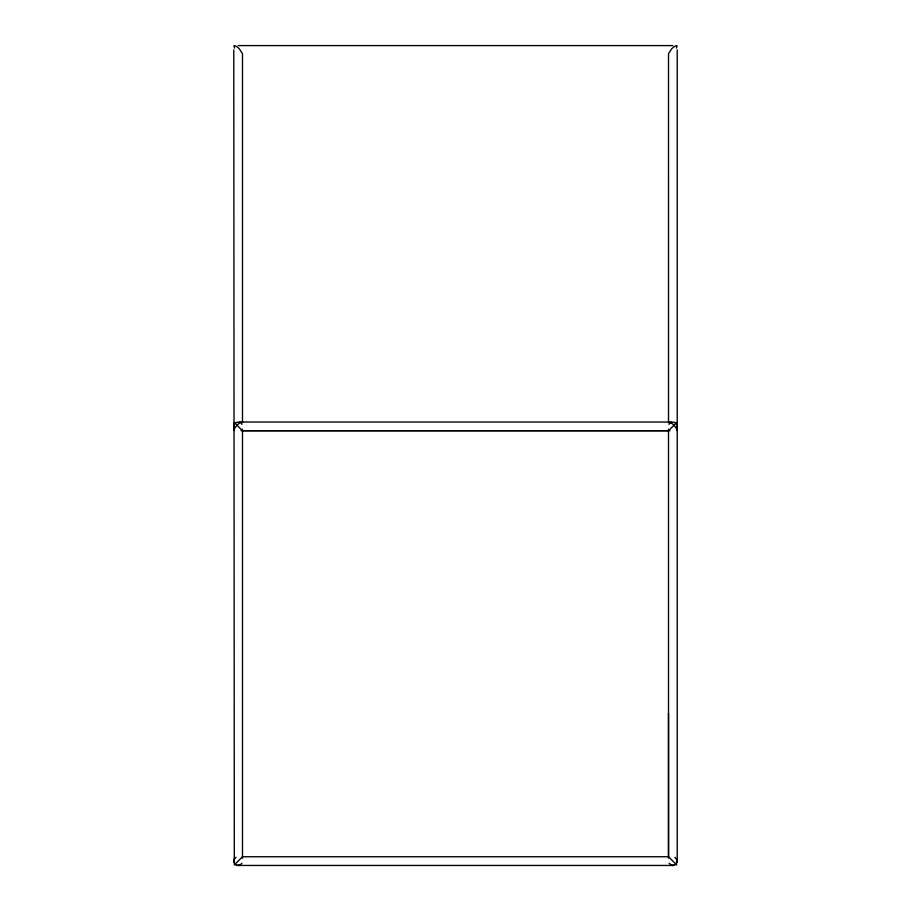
<?xml version="1.0" encoding="UTF-8"?>
<svg xmlns="http://www.w3.org/2000/svg" width="911" height="911" viewBox="0 0 911 911"><rect width="100%" height="100%" fill="white"/><g stroke="black" fill="none" stroke-linecap="round" stroke-linejoin="round"><path stroke-width="1.37" d="M668.515 858.264L668.515 713.302M677.215 49.9L677.215 861.1L675.939 864.175L672.865 865.45L238.135 865.45L235.903 864.835L234.309 863.161L233.785 49.9M242.485 422.715L242.485 53.658L239.24 48.75A8.552 3.029 49.1 0 0 237.042 46.848L234.753 45.596M668.526 422.795L668.515 53.658L671.76 48.75A8.552 3.029 -49.1 0 1 673.958 46.848L676.326 45.584M233.797 861.032L234.423 858.857L236.051 857.297M669.038 424.321C670.644 420.893 676.304 421.554 677.067 425.278A8.552 6.047 0 0 1 677.067 427.475L676.6 428.603L673.958 425.232A8.552 3.029 49.1 0 0 671.76 423.33L669.448 422.078M241.927 863.229L240.083 864.995M676.429 48.055L677.101 45.755M234.526 858.674L233.945 859.973A8.552 6.047 0 0 0 233.933 862.205L235.004 864.118L236.962 865.291A8.552 6.047 90 0 0 239.24 865.302L240.003 865.029L238.204 865.45M676.463 428.819L677.101 430.527M233.922 45.709L234.594 48.078M234.229 865.006L242.041 857.205M668.959 430.277L676.771 422.476M241.597 422.066L240.39 422.567L241.962 424.321M238.135 45.596L672.865 45.596M239.559 422.032L671.441 422.032M240.982 430.675L670.018 430.675M242.485 430.721L668.515 430.721M242.406 856.75L668.594 856.75M672.796 865.45L671.794 865.313A8.552 6.047 90 0 0 673.958 865.302L675.939 864.175L677.055 862.239A8.552 6.047 0 0 0 677.067 860.007L677.215 861.1M670.929 864.995L671.76 865.302L669.073 863.229M674.949 857.297L677.044 859.927L676.474 858.674M234.229 422.476L242.041 430.277M668.959 857.205L676.771 865.006M233.911 430.55L234.412 428.489L237.042 425.232A8.552 3.029 -49.1 0 1 239.24 423.33C241.711 420.848 233.034 422.374 233.933 425.278A8.552 6.047 0 0 0 233.933 427.475L234.582 428.876M668.515 429.218L668.515 856.75M242.485 429.218L242.485 858.264"/></g></svg>
